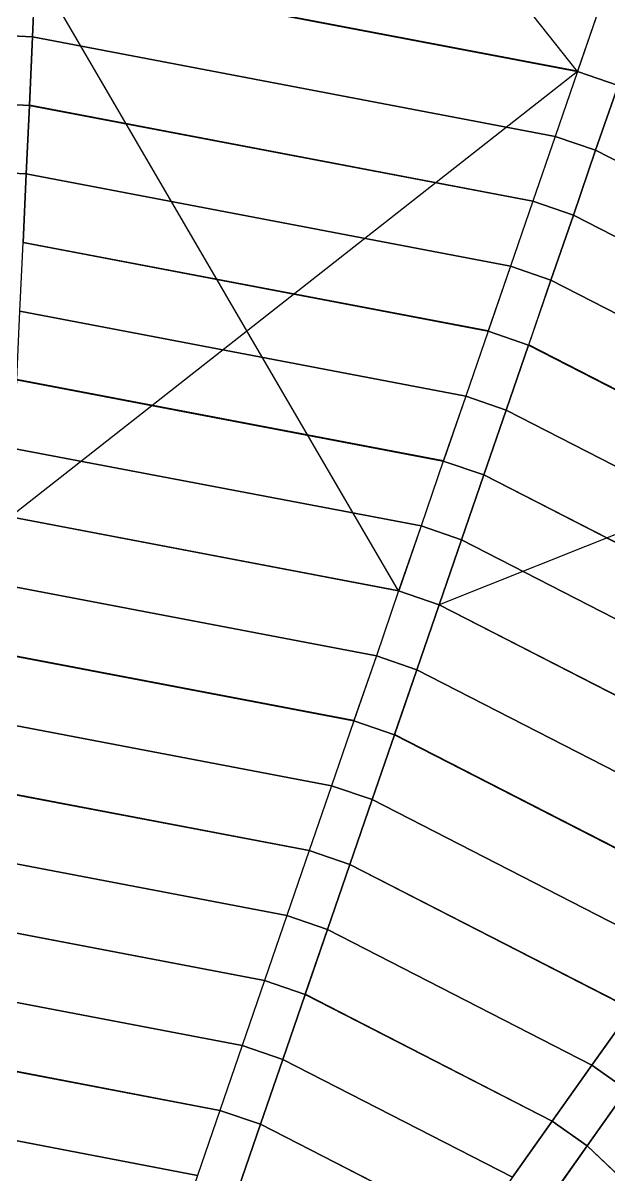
# Model space of a CAD drawing. Header units: millimetres. Extents: x -3890 to 2335, y 8273 to 14518.
# Drawn here: x -656 to 27, y 12417 to 13761 of the extents above; entities that cross this region are included whole.
import ezdxf

# ---------------------------------------------------------------- set-up
doc = ezdxf.new("R2010")
doc.units = ezdxf.units.MM
for name, color, linetype in [('FRAMES', 2, 'Continuous'), ('JOINTS', 2, 'Continuous'), ('SHELLS', 1, 'Continuous')]:
    doc.layers.add(name, color=color, linetype=linetype)

msp = doc.modelspace()

# ---------------------------------------------------------------- linework, layer by layer
at = {"layer": 'FRAMES'}
for p, q in [((-9.5, 13704.7, 1429.5), (-612.1, 14465.6, 1200)), ((-641.3, 13825.2, 1429.5), (-645, 13745.1, 1454.1)), ((-641.3, 13825.2, 1549.5), (-645, 13745.1, 1574.1)), ((-641.3, 13825.2, 1429.5), (-645, 13745.1, 1574.1)), ((-9.5, 13704.7, 1549.5), (-641.3, 13825.2, 1549.5)), ((-218, 13098.4, 1601.2), (-641.3, 13825.2, 1429.5)), ((16.6, 13780.5, 1404.1), (-9.5, 13704.7, 1429.5)), ((16.6, 13780.5, 1524.1), (-9.5, 13704.7, 1549.5)), ((16.6, 13780.5, 1524.1), (-9.5, 13704.7, 1429.5)), ((-645, 13745.1, 1454.1), (-694.9, 13747.4, 1454.1)), ((-694.9, 13747.4, 1574.1), (-645, 13745.1, 1574.1)), ((-645, 13745.1, 1454.1), (-648.6, 13665.1, 1477.7)), ((-645, 13745.1, 1574.1), (-648.6, 13665.1, 1597.7)), ((-645, 13745.1, 1574.1), (-648.6, 13665.1, 1477.7)), ((-645, 13745.1, 1574.1), (-645, 13745.1, 1454.1)), ((-9.5, 13704.7, 1429.5), (-670.6, 13184.7, 1601.2)), ((-9.5, 13704.7, 1429.5), (-35.5, 13628.9, 1454.1)), ((-9.5, 13704.7, 1549.5), (-35.5, 13628.9, 1574.1)), ((-9.5, 13704.7, 1429.5), (-35.5, 13628.9, 1574.1)), ((37.8, 13688.4, 1429.5), (-9.5, 13704.7, 1429.5)), ((-9.5, 13704.7, 1429.5), (-9.5, 13704.7, 1549.5)), ((-9.5, 13704.7, 1549.5), (37.8, 13688.4, 1549.5)), ((37.8, 13688.4, 1429.5), (11.7, 13612.6, 1454.1)), ((37.8, 13688.4, 1549.5), (11.7, 13612.6, 1574.1)), ((37.8, 13688.4, 1429.5), (11.7, 13612.6, 1574.1)), ((-648.6, 13665.1, 1477.7), (-698.6, 13667.3, 1477.7)), ((-698.6, 13667.3, 1597.7), (-648.6, 13665.1, 1597.7)), ((-648.6, 13665.1, 1477.7), (-652.3, 13585, 1500.4)), ((-648.6, 13665.1, 1597.7), (-652.3, 13585, 1620.4)), ((-648.6, 13665.1, 1477.7), (-652.3, 13585, 1620.4)), ((-648.6, 13665.1, 1597.7), (-648.6, 13665.1, 1477.7)), ((-61.6, 13553.1, 1597.7), (-648.6, 13665.1, 1597.7)), ((-35.5, 13628.9, 1454.1), (-61.6, 13553.1, 1477.7)), ((-35.5, 13628.9, 1574.1), (-61.6, 13553.1, 1597.7)), ((-35.5, 13628.9, 1574.1), (-61.6, 13553.1, 1477.7)), ((11.7, 13612.6, 1454.1), (-35.5, 13628.9, 1454.1)), ((-35.5, 13628.9, 1454.1), (-35.5, 13628.9, 1574.1)), ((-35.5, 13628.9, 1574.1), (11.7, 13612.6, 1574.1)), ((11.7, 13612.6, 1454.1), (-14.3, 13536.8, 1477.7)), ((11.7, 13612.6, 1574.1), (-14.3, 13536.8, 1597.7)), ((11.7, 13612.6, 1574.1), (-14.3, 13536.8, 1477.7)), ((11.7, 13612.6, 1574.1), (11.7, 13612.6, 1454.1)), ((-652.3, 13585, 1500.4), (-702.2, 13587.3, 1500.4)), ((-702.2, 13587.3, 1620.4), (-652.3, 13585, 1620.4)), ((-652.3, 13585, 1500.4), (-656, 13504.9, 1522.3)), ((-652.3, 13585, 1620.4), (-656, 13504.9, 1642.3)), ((-652.3, 13585, 1620.4), (-656, 13504.9, 1522.3)), ((-652.3, 13585, 1620.4), (-652.3, 13585, 1500.4)), ((-61.6, 13553.1, 1477.7), (-87.7, 13477.3, 1500.4)), ((-61.6, 13553.1, 1597.7), (-87.7, 13477.3, 1620.4)), ((-61.6, 13553.1, 1477.7), (-87.7, 13477.3, 1620.4)), ((-14.3, 13536.8, 1477.7), (-61.6, 13553.1, 1477.7)), ((-61.6, 13553.1, 1477.7), (-61.6, 13553.1, 1597.7)), ((-61.6, 13553.1, 1597.7), (-14.3, 13536.8, 1597.7)), ((-14.3, 13536.8, 1477.7), (-40.4, 13461.1, 1500.4)), ((-14.3, 13536.8, 1597.7), (-40.4, 13461.1, 1620.4)), ((-14.3, 13536.8, 1477.7), (-40.4, 13461.1, 1620.4)), ((-14.3, 13536.8, 1597.7), (-14.3, 13536.8, 1477.7)), ((517.4, 13264.1, 1597.7), (-14.3, 13536.8, 1597.7)), ((-113.7, 13401.5, 1642.3), (-656, 13504.9, 1642.3)), ((-87.7, 13477.3, 1500.4), (-113.7, 13401.5, 1522.3)), ((-87.7, 13477.3, 1620.4), (-113.7, 13401.5, 1642.3)), ((-87.7, 13477.3, 1620.4), (-113.7, 13401.5, 1522.3)), ((-40.4, 13461.1, 1500.4), (-87.7, 13477.3, 1500.4)), ((-87.7, 13477.3, 1500.4), (-87.7, 13477.3, 1620.4)), ((-87.7, 13477.3, 1620.4), (-40.4, 13461.1, 1620.4)), ((-40.4, 13461.1, 1500.4), (-66.4, 13385.3, 1522.3)), ((-40.4, 13461.1, 1620.4), (-66.4, 13385.3, 1642.3)), ((-40.4, 13461.1, 1620.4), (-66.4, 13385.3, 1522.3)), ((-40.4, 13461.1, 1620.4), (-40.4, 13461.1, 1500.4)), ((610.1, 13394.8, 1429.5), (-170.7, 13082.1, 1601.2)), ((-113.7, 13401.5, 1522.3), (-139.8, 13325.8, 1543.3)), ((-113.7, 13401.5, 1642.3), (-139.8, 13325.8, 1663.3)), ((-113.7, 13401.5, 1522.3), (-139.8, 13325.8, 1663.3)), ((-66.4, 13385.3, 1522.3), (-113.7, 13401.5, 1522.3)), ((-113.7, 13401.5, 1522.3), (-113.7, 13401.5, 1642.3)), ((-113.7, 13401.5, 1642.3), (-66.4, 13385.3, 1642.3)), ((-66.4, 13385.3, 1522.3), (-92.5, 13309.5, 1543.3)), ((-66.4, 13385.3, 1642.3), (-92.5, 13309.5, 1663.3)), ((-66.4, 13385.3, 1522.3), (-92.5, 13309.5, 1663.3)), ((-66.4, 13385.3, 1642.3), (-66.4, 13385.3, 1522.3)), ((424.7, 13133.3, 1642.3), (-66.4, 13385.3, 1642.3)), ((-165.9, 13250, 1683.5), (-663.3, 13344.8, 1683.5)), ((-139.8, 13325.8, 1543.3), (-165.9, 13250, 1563.5)), ((-139.8, 13325.8, 1663.3), (-165.9, 13250, 1683.5)), ((-139.8, 13325.8, 1663.3), (-165.9, 13250, 1563.5)), ((-92.5, 13309.5, 1543.3), (-139.8, 13325.8, 1543.3)), ((-139.8, 13325.8, 1543.3), (-139.8, 13325.8, 1663.3)), ((-139.8, 13325.8, 1663.3), (-92.5, 13309.5, 1663.3)), ((-92.5, 13309.5, 1543.3), (-118.6, 13233.7, 1563.5)), ((-92.5, 13309.5, 1663.3), (-118.6, 13233.7, 1683.5)), ((-92.5, 13309.5, 1663.3), (-118.6, 13233.7, 1563.5)), ((-92.5, 13309.5, 1663.3), (-92.5, 13309.5, 1543.3)), ((-165.9, 13250, 1563.5), (-191.9, 13174.2, 1582.7)), ((-165.9, 13250, 1683.5), (-191.9, 13174.2, 1702.7)), ((-165.9, 13250, 1563.5), (-191.9, 13174.2, 1702.7)), ((-118.6, 13233.7, 1563.5), (-165.9, 13250, 1563.5)), ((-165.9, 13250, 1563.5), (-165.9, 13250, 1683.5)), ((-165.9, 13250, 1683.5), (-118.6, 13233.7, 1683.5)), ((-118.6, 13233.7, 1563.5), (-144.6, 13157.9, 1582.7)), ((-118.6, 13233.7, 1683.5), (-144.6, 13157.9, 1702.7)), ((-118.6, 13233.7, 1563.5), (-144.6, 13157.9, 1702.7)), ((-118.6, 13233.7, 1683.5), (-118.6, 13233.7, 1563.5)), ((332, 13002.6, 1683.5), (-118.6, 13233.7, 1683.5)), ((-218, 13098.4, 1721.2), (-670.6, 13184.7, 1721.2)), ((-191.9, 13174.2, 1582.7), (-218, 13098.4, 1601.2)), ((-191.9, 13174.2, 1702.7), (-218, 13098.4, 1721.2)), ((-191.9, 13174.2, 1702.7), (-218, 13098.4, 1601.2)), ((-144.6, 13157.9, 1582.7), (-191.9, 13174.2, 1582.7)), ((-191.9, 13174.2, 1582.7), (-191.9, 13174.2, 1702.7)), ((-191.9, 13174.2, 1702.7), (-144.6, 13157.9, 1702.7)), ((-144.6, 13157.9, 1582.7), (-170.7, 13082.1, 1601.2)), ((-144.6, 13157.9, 1702.7), (-170.7, 13082.1, 1721.2)), ((-144.6, 13157.9, 1702.7), (-170.7, 13082.1, 1601.2)), ((-144.6, 13157.9, 1702.7), (-144.6, 13157.9, 1582.7)), ((-218, 13098.4, 1601.2), (-244, 13022.6, 1618.7)), ((-218, 13098.4, 1721.2), (-244, 13022.6, 1738.7)), ((-218, 13098.4, 1601.2), (-244, 13022.6, 1738.7)), ((-170.7, 13082.1, 1601.2), (-218, 13098.4, 1601.2)), ((-218, 13098.4, 1601.2), (-218, 13098.4, 1721.2)), ((-218, 13098.4, 1721.2), (-170.7, 13082.1, 1721.2)), ((-170.7, 13082.1, 1601.2), (-196.8, 13006.4, 1618.7)), ((-170.7, 13082.1, 1721.2), (-196.8, 13006.4, 1738.7)), ((-170.7, 13082.1, 1601.2), (-196.8, 13006.4, 1738.7)), ((-170.7, 13082.1, 1721.2), (-170.7, 13082.1, 1601.2)), ((239.2, 12871.8, 1721.2), (-170.7, 13082.1, 1721.2)), ((-270.1, 12946.8, 1755.5), (-677.9, 13024.6, 1755.5)), ((-244, 13022.6, 1618.7), (-270.1, 12946.8, 1635.5)), ((-244, 13022.6, 1738.7), (-270.1, 12946.8, 1755.5)), ((-244, 13022.6, 1738.7), (-270.1, 12946.8, 1635.5)), ((-196.8, 13006.4, 1618.7), (-244, 13022.6, 1618.7)), ((-244, 13022.6, 1618.7), (-244, 13022.6, 1738.7)), ((-244, 13022.6, 1738.7), (-196.8, 13006.4, 1738.7)), ((-196.8, 13006.4, 1618.7), (-222.8, 12930.6, 1635.5)), ((-196.8, 13006.4, 1738.7), (-222.8, 12930.6, 1755.5)), ((-196.8, 13006.4, 1738.7), (-222.8, 12930.6, 1635.5)), ((-196.8, 13006.4, 1738.7), (-196.8, 13006.4, 1618.7)), ((-270.1, 12946.8, 1635.5), (-296.2, 12871, 1651.4)), ((-270.1, 12946.8, 1755.5), (-296.2, 12871, 1771.4)), ((-270.1, 12946.8, 1635.5), (-296.2, 12871, 1771.4)), ((-222.8, 12930.6, 1635.5), (-270.1, 12946.8, 1635.5)), ((-270.1, 12946.8, 1635.5), (-270.1, 12946.8, 1755.5)), ((-270.1, 12946.8, 1755.5), (-222.8, 12930.6, 1755.5)), ((-222.8, 12930.6, 1635.5), (-248.9, 12854.8, 1651.4)), ((-222.8, 12930.6, 1755.5), (-248.9, 12854.8, 1771.4)), ((-222.8, 12930.6, 1635.5), (-248.9, 12854.8, 1771.4)), ((-222.8, 12930.6, 1755.5), (-222.8, 12930.6, 1635.5)), ((146.5, 12741.1, 1755.5), (-222.8, 12930.6, 1755.5)), ((-296.2, 12871, 1651.4), (-322.2, 12795.3, 1666.5)), ((-296.2, 12871, 1771.4), (-322.2, 12795.3, 1786.5)), ((-296.2, 12871, 1771.4), (-322.2, 12795.3, 1666.5)), ((-248.9, 12854.8, 1651.4), (-296.2, 12871, 1651.4)), ((-296.2, 12871, 1651.4), (-296.2, 12871, 1771.4)), ((-296.2, 12871, 1771.4), (-248.9, 12854.8, 1771.4)), ((-322.2, 12795.3, 1786.5), (-685.2, 12864.5, 1786.5)), ((-248.9, 12854.8, 1651.4), (-275, 12779, 1666.5)), ((-248.9, 12854.8, 1771.4), (-275, 12779, 1786.5)), ((-248.9, 12854.8, 1771.4), (-275, 12779, 1666.5)), ((-248.9, 12854.8, 1771.4), (-248.9, 12854.8, 1651.4)), ((-322.2, 12795.3, 1666.5), (-348.3, 12719.5, 1680.7)), ((-322.2, 12795.3, 1786.5), (-348.3, 12719.5, 1800.7)), ((-322.2, 12795.3, 1666.5), (-348.3, 12719.5, 1800.7)), ((-275, 12779, 1666.5), (-322.2, 12795.3, 1666.5)), ((-322.2, 12795.3, 1666.5), (-322.2, 12795.3, 1786.5)), ((-322.2, 12795.3, 1786.5), (-275, 12779, 1786.5)), ((-275, 12779, 1666.5), (-301, 12703.2, 1680.7)), ((-275, 12779, 1786.5), (-301, 12703.2, 1800.7)), ((-275, 12779, 1666.5), (-301, 12703.2, 1800.7)), ((-275, 12779, 1786.5), (-275, 12779, 1666.5)), ((53.8, 12610.3, 1786.5), (-275, 12779, 1786.5)), ((-348.3, 12719.5, 1680.7), (-374.4, 12643.7, 1694.1)), ((-348.3, 12719.5, 1800.7), (-374.4, 12643.7, 1814.1)), ((-348.3, 12719.5, 1800.7), (-374.4, 12643.7, 1694.1)), ((-301, 12703.2, 1680.7), (-348.3, 12719.5, 1680.7)), ((-348.3, 12719.5, 1680.7), (-348.3, 12719.5, 1800.7)), ((-348.3, 12719.5, 1800.7), (-301, 12703.2, 1800.7)), ((-374.4, 12643.7, 1814.1), (-692.5, 12704.4, 1814.1)), ((-301, 12703.2, 1680.7), (-327.1, 12627.4, 1694.1)), ((-301, 12703.2, 1800.7), (-327.1, 12627.4, 1814.1)), ((-301, 12703.2, 1800.7), (-327.1, 12627.4, 1694.1)), ((-301, 12703.2, 1800.7), (-301, 12703.2, 1680.7)), ((-374.4, 12643.7, 1694.1), (-400.4, 12567.9, 1706.7)), ((-374.4, 12643.7, 1814.1), (-400.4, 12567.9, 1826.7)), ((-374.4, 12643.7, 1694.1), (-400.4, 12567.9, 1826.7)), ((-327.1, 12627.4, 1694.1), (-374.4, 12643.7, 1694.1)), ((-374.4, 12643.7, 1694.1), (-374.4, 12643.7, 1814.1)), ((-374.4, 12643.7, 1814.1), (-327.1, 12627.4, 1814.1)), ((-327.1, 12627.4, 1694.1), (-353.2, 12551.6, 1706.7)), ((-327.1, 12627.4, 1814.1), (-353.2, 12551.6, 1826.7)), ((-327.1, 12627.4, 1694.1), (-353.2, 12551.6, 1826.7)), ((-327.1, 12627.4, 1814.1), (-327.1, 12627.4, 1694.1)), ((-38.9, 12479.6, 1814.1), (-327.1, 12627.4, 1814.1)), ((53.8, 12610.3, 1666.5), (7.4, 12545, 1680.7)), ((53.8, 12610.3, 1786.5), (7.4, 12545, 1800.7)), ((7.4, 12545, 1800.7), (53.8, 12610.3, 1666.5)), ((-400.4, 12567.9, 1706.7), (-426.5, 12492.1, 1718.5)), ((-400.4, 12567.9, 1826.7), (-426.5, 12492.1, 1838.5)), ((-400.4, 12567.9, 1826.7), (-426.5, 12492.1, 1718.5)), ((-353.2, 12551.6, 1706.7), (-400.4, 12567.9, 1706.7)), ((-400.4, 12567.9, 1706.7), (-400.4, 12567.9, 1826.7)), ((-400.4, 12567.9, 1826.7), (-353.2, 12551.6, 1826.7)), ((-426.5, 12492.1, 1838.5), (-699.8, 12544.2, 1838.5)), ((-353.2, 12551.6, 1706.7), (-379.2, 12475.9, 1718.5)), ((-353.2, 12551.6, 1826.7), (-379.2, 12475.9, 1838.5)), ((-353.2, 12551.6, 1826.7), (-379.2, 12475.9, 1718.5)), ((-353.2, 12551.6, 1826.7), (-353.2, 12551.6, 1706.7)), ((7.4, 12545, 1680.7), (-38.9, 12479.6, 1694.1)), ((7.4, 12545, 1800.7), (-38.9, 12479.6, 1814.1)), ((-38.9, 12479.6, 1694.1), (7.4, 12545, 1800.7)), ((48.2, 12516, 1680.7), (7.4, 12545, 1680.7)), ((7.4, 12545, 1680.7), (7.4, 12545, 1800.7)), ((7.4, 12545, 1800.7), (48.2, 12516, 1800.7)), ((48.2, 12516, 1680.7), (1.9, 12450.7, 1694.1)), ((48.2, 12516, 1800.7), (1.9, 12450.7, 1814.1)), ((48.2, 12516, 1800.7), (1.9, 12450.7, 1694.1)), ((-426.5, 12492.1, 1718.5), (-452.6, 12416.3, 1729.5)), ((-426.5, 12492.1, 1838.5), (-452.6, 12416.3, 1849.5)), ((-426.5, 12492.1, 1718.5), (-452.6, 12416.3, 1849.5)), ((-379.2, 12475.9, 1718.5), (-426.5, 12492.1, 1718.5)), ((-426.5, 12492.1, 1718.5), (-426.5, 12492.1, 1838.5)), ((-426.5, 12492.1, 1838.5), (-379.2, 12475.9, 1838.5)), ((-379.2, 12475.9, 1718.5), (-405.3, 12400.1, 1729.5)), ((-379.2, 12475.9, 1838.5), (-405.3, 12400.1, 1849.5)), ((-379.2, 12475.9, 1718.5), (-405.3, 12400.1, 1849.5)), ((-379.2, 12475.9, 1838.5), (-379.2, 12475.9, 1718.5)), ((-131.6, 12348.8, 1838.5), (-379.2, 12475.9, 1838.5)), ((-38.9, 12479.6, 1694.1), (-85.3, 12414.2, 1706.7)), ((-38.9, 12479.6, 1814.1), (-85.3, 12414.2, 1826.7)), ((-85.3, 12414.2, 1826.7), (-38.9, 12479.6, 1694.1)), ((1.9, 12450.7, 1694.1), (-38.9, 12479.6, 1694.1)), ((-38.9, 12479.6, 1694.1), (-38.9, 12479.6, 1814.1)), ((-38.9, 12479.6, 1814.1), (1.9, 12450.7, 1814.1)), ((1.9, 12450.7, 1694.1), (-44.5, 12385.3, 1706.7)), ((1.9, 12450.7, 1814.1), (-44.5, 12385.3, 1826.7)), ((1.9, 12450.7, 1694.1), (-44.5, 12385.3, 1826.7)), ((1.9, 12450.7, 1814.1), (1.9, 12450.7, 1694.1)), ((236.7, 12227.6, 1814.1), (1.9, 12450.7, 1814.1))]:
    msp.add_line(p, q, dxfattribs=at)
at = {"layer": 'JOINTS'}
for p in [(-645, 13745.1, 1454.1), (-645, 13745.1, 1574.1), (-9.5, 13704.7, 1429.5), (-9.5, 13704.7, 1549.5), (-648.6, 13665.1, 1477.7), (-648.6, 13665.1, 1597.7), (-35.5, 13628.9, 1454.1), (-35.5, 13628.9, 1574.1), (11.7, 13612.6, 1454.1), (11.7, 13612.6, 1574.1), (-652.3, 13585, 1500.4), (-652.3, 13585, 1620.4), (-61.6, 13553.1, 1477.7), (-61.6, 13553.1, 1597.7), (-14.3, 13536.8, 1477.7), (-14.3, 13536.8, 1597.7), (-87.7, 13477.3, 1500.4), (-87.7, 13477.3, 1620.4), (-40.4, 13461.1, 1500.4), (-40.4, 13461.1, 1620.4), (-113.7, 13401.5, 1522.3), (-113.7, 13401.5, 1642.3), (-66.4, 13385.3, 1522.3), (-66.4, 13385.3, 1642.3), (-139.8, 13325.8, 1543.3), (-139.8, 13325.8, 1663.3), (-92.5, 13309.5, 1543.3), (-92.5, 13309.5, 1663.3), (-165.9, 13250, 1563.5), (-165.9, 13250, 1683.5), (-118.6, 13233.7, 1563.5), (-118.6, 13233.7, 1683.5), (-191.9, 13174.2, 1582.7), (-191.9, 13174.2, 1702.7), (-144.6, 13157.9, 1582.7), (-144.6, 13157.9, 1702.7), (-218, 13098.4, 1601.2), (-218, 13098.4, 1721.2), (-170.7, 13082.1, 1601.2), (-170.7, 13082.1, 1721.2), (-244, 13022.6, 1618.7), (-244, 13022.6, 1738.7), (-196.8, 13006.4, 1618.7), (-196.8, 13006.4, 1738.7), (-270.1, 12946.8, 1635.5), (-270.1, 12946.8, 1755.5), (-222.8, 12930.6, 1635.5), (-222.8, 12930.6, 1755.5), (-296.2, 12871, 1651.4), (-296.2, 12871, 1771.4), (-248.9, 12854.8, 1651.4), (-248.9, 12854.8, 1771.4), (-322.2, 12795.3, 1666.5), (-322.2, 12795.3, 1786.5), (-275, 12779, 1666.5), (-275, 12779, 1786.5), (-348.3, 12719.5, 1680.7), (-348.3, 12719.5, 1800.7), (-301, 12703.2, 1680.7), (-301, 12703.2, 1800.7), (-374.4, 12643.7, 1694.1), (-374.4, 12643.7, 1814.1), (-327.1, 12627.4, 1694.1), (-327.1, 12627.4, 1814.1), (-400.4, 12567.9, 1706.7), (-400.4, 12567.9, 1826.7), (-353.2, 12551.6, 1706.7), (-353.2, 12551.6, 1826.7), (7.4, 12545, 1680.7), (7.4, 12545, 1800.7), (-426.5, 12492.1, 1718.5), (-426.5, 12492.1, 1838.5), (-379.2, 12475.9, 1718.5), (-379.2, 12475.9, 1838.5), (-38.9, 12479.6, 1694.1), (-38.9, 12479.6, 1814.1), (1.9, 12450.7, 1694.1), (1.9, 12450.7, 1814.1)]:
    msp.add_point(p, dxfattribs=at)
at = {"layer": 'SHELLS'}
for points in [[(16.6, 13780.5, 1524.1), (-9.4, 13704.9, 1550.3), (-641.3, 13825.4, 1550.3), (-637.7, 13905.2, 1524.1)], [(-9.5, 13704.7, 1549.5), (-35.5, 13628.9, 1574.1), (-645, 13745.1, 1574.1), (-641.3, 13825.2, 1549.5)], [(-9.4, 13704.9, 1550.3), (-641.3, 13825.4, 1550.3), (-641.3, 13825.4, 1550.3)], [(-35.5, 13628.9, 1574.1), (-61.6, 13553.4, 1598.5), (-648.6, 13665.3, 1598.5), (-645, 13745.1, 1574.1)], [(-35.5, 13628.9, 1574.1), (-35.5, 13628.9, 1574.1), (-645, 13745.1, 1574.1)], [(610.1, 13394.8, 1549.5), (563.8, 13329.4, 1574.1), (11.7, 13612.6, 1574.1), (37.8, 13688.4, 1549.5)], [(-61.6, 13553.1, 1597.7), (-87.7, 13477.3, 1620.4), (-652.3, 13585, 1620.4), (-648.6, 13665.1, 1597.7)], [(-61.6, 13553.4, 1598.5), (-648.6, 13665.3, 1598.5), (-648.6, 13665.3, 1598.5)], [(-61.6, 13553.1, 1597.7), (-61.6, 13553.1, 1597.7), (-648.6, 13665.1, 1597.7), (-61.6, 13553.1, 1597.7)], [(563.8, 13329.4, 1574.1), (517.5, 13264.3, 1598.5), (-14.2, 13537.1, 1598.5), (11.7, 13612.6, 1574.1)], [(563.8, 13329.4, 1574.1), (563.8, 13329.4, 1574.1), (11.7, 13612.6, 1574.1)], [(-87.7, 13477.3, 1620.4), (-113.7, 13401.8, 1643.1), (-655.9, 13505.2, 1643.1), (-652.3, 13585, 1620.4)], [(-87.7, 13477.3, 1620.4), (-87.7, 13477.3, 1620.4), (-652.3, 13585, 1620.4)], [(517.4, 13264.1, 1597.7), (471.1, 13198.7, 1620.4), (-40.4, 13461.1, 1620.4), (-14.3, 13536.8, 1597.7)], [(517.4, 13264.1, 1597.7), (517.4, 13264.1, 1597.7), (-14.3, 13536.8, 1597.7), (517.4, 13264.1, 1597.7)], [(517.5, 13264.3, 1598.5), (-14.2, 13537.1, 1598.5), (-14.2, 13537.1, 1598.5)], [(-113.7, 13401.5, 1642.3), (-139.8, 13325.8, 1663.3), (-659.6, 13424.9, 1663.3), (-656, 13504.9, 1642.3)], [(-113.7, 13401.5, 1642.3), (-113.7, 13401.5, 1642.3), (-656, 13504.9, 1642.3), (-113.7, 13401.5, 1642.3)], [(-113.7, 13401.8, 1643.1), (-655.9, 13505.2, 1643.1), (-655.9, 13505.2, 1643.1)], [(471.1, 13198.7, 1620.4), (424.8, 13133.5, 1643.1), (-66.3, 13385.5, 1643.1), (-40.4, 13461.1, 1620.4)], [(471.1, 13198.7, 1620.4), (471.1, 13198.7, 1620.4), (-40.4, 13461.1, 1620.4)], [(-139.8, 13325.8, 1663.3), (-165.8, 13250.2, 1684.3), (-663.2, 13345, 1684.3), (-659.6, 13424.9, 1663.3)], [(-139.8, 13325.8, 1663.3), (-139.8, 13325.8, 1663.3), (-659.6, 13424.9, 1663.3)], [(424.7, 13133.3, 1642.3), (378.3, 13067.9, 1663.3), (-92.5, 13309.5, 1663.3), (-66.4, 13385.3, 1642.3)], [(424.7, 13133.3, 1642.3), (424.7, 13133.3, 1642.3), (-66.4, 13385.3, 1642.3), (424.7, 13133.3, 1642.3)], [(424.8, 13133.5, 1643.1), (-66.3, 13385.5, 1643.1), (-66.3, 13385.5, 1643.1)], [(-165.9, 13250, 1683.5), (-191.9, 13174.2, 1702.7), (-666.9, 13264.8, 1702.7), (-663.3, 13344.8, 1683.5)], [(-165.9, 13250, 1683.5), (-165.9, 13250, 1683.5), (-663.3, 13344.8, 1683.5), (-165.9, 13250, 1683.5)], [(-165.8, 13250.2, 1684.3), (-663.2, 13345, 1684.3), (-663.2, 13345, 1684.3)], [(378.3, 13067.9, 1663.3), (332.1, 13002.8, 1684.3), (-118.5, 13233.9, 1684.3), (-92.5, 13309.5, 1663.3)], [(378.3, 13067.9, 1663.3), (378.3, 13067.9, 1663.3), (-92.5, 13309.5, 1663.3)], [(-191.9, 13174.2, 1702.7), (-217.9, 13098.6, 1721.9), (-670.5, 13184.9, 1721.9), (-666.9, 13264.8, 1702.7)], [(-191.9, 13174.2, 1702.7), (-191.9, 13174.2, 1702.7), (-666.9, 13264.8, 1702.7)], [(332, 13002.6, 1683.5), (285.6, 12937.2, 1702.7), (-144.6, 13157.9, 1702.7), (-118.6, 13233.7, 1683.5)], [(332, 13002.6, 1683.5), (332, 13002.6, 1683.5), (-118.6, 13233.7, 1683.5), (332, 13002.6, 1683.5)], [(332.1, 13002.8, 1684.3), (-118.5, 13233.9, 1684.3), (-118.5, 13233.9, 1684.3)], [(-218, 13098.4, 1721.2), (-244, 13022.6, 1738.7), (-674.2, 13104.7, 1738.7), (-670.6, 13184.7, 1721.2)], [(-217.9, 13098.6, 1721.9), (-670.5, 13184.9, 1721.9), (-670.5, 13184.9, 1721.9)], [(285.6, 12937.2, 1702.7), (239.3, 12872, 1721.9), (-170.6, 13082.3, 1721.9), (-144.6, 13157.9, 1702.7)], [(285.6, 12937.2, 1702.7), (285.6, 12937.2, 1702.7), (-144.6, 13157.9, 1702.7)], [(-244, 13022.6, 1738.7), (-270.1, 12947, 1756.3), (-677.9, 13024.8, 1756.3), (-674.2, 13104.7, 1738.7)], [(-244, 13022.6, 1738.7), (-244, 13022.6, 1738.7), (-674.2, 13104.7, 1738.7)], [(239.2, 12871.8, 1721.2), (192.9, 12806.4, 1738.7), (-196.8, 13006.4, 1738.7), (-170.7, 13082.1, 1721.2)], [(-170.7, 13082.1, 1721.2), (239.2, 12871.8, 1721.2), (-170.7, 13082.1, 1721.2)], [(239.3, 12872, 1721.9), (-170.6, 13082.3, 1721.9), (-170.6, 13082.3, 1721.9)], [(-270.1, 12946.8, 1755.5), (-296.2, 12871, 1771.4), (-681.5, 12944.5, 1771.4), (-677.9, 13024.6, 1755.5)], [(-270.1, 12947, 1756.3), (-677.9, 13024.8, 1756.3), (-677.9, 13024.8, 1756.3)], [(-270.1, 12946.8, 1755.5), (-270.1, 12946.8, 1755.5), (-677.9, 13024.6, 1755.5), (-270.1, 12946.8, 1755.5)], [(192.9, 12806.4, 1738.7), (146.6, 12741.2, 1756.3), (-222.8, 12930.7, 1756.3), (-196.8, 13006.4, 1738.7)], [(192.9, 12806.4, 1738.7), (192.9, 12806.4, 1738.7), (-196.8, 13006.4, 1738.7)], [(-296.2, 12871, 1771.4), (-322.2, 12795.4, 1787.2), (-685.2, 12864.6, 1787.2), (-681.5, 12944.5, 1771.4)], [(-296.2, 12871, 1771.4), (-296.2, 12871, 1771.4), (-681.5, 12944.5, 1771.4)], [(146.5, 12741.1, 1755.5), (100.2, 12675.7, 1771.4), (-248.9, 12854.8, 1771.4), (-222.8, 12930.6, 1755.5)], [(146.6, 12741.2, 1756.3), (-222.8, 12930.7, 1756.3), (-222.8, 12930.7, 1756.3)], [(146.5, 12741.1, 1755.5), (146.5, 12741.1, 1755.5), (-222.8, 12930.6, 1755.5), (146.5, 12741.1, 1755.5)], [(-322.2, 12795.3, 1786.5), (-348.3, 12719.5, 1800.7), (-688.9, 12784.4, 1800.7), (-685.2, 12864.5, 1786.5)], [(-322.2, 12795.4, 1787.2), (-685.2, 12864.6, 1787.2), (-685.2, 12864.6, 1787.2)], [(-322.2, 12795.3, 1786.5), (-322.2, 12795.3, 1786.5), (-685.2, 12864.5, 1786.5), (-322.2, 12795.3, 1786.5)], [(100.2, 12675.7, 1771.4), (53.9, 12610.5, 1787.2), (-274.9, 12779.1, 1787.2), (-248.9, 12854.8, 1771.4)], [(100.2, 12675.7, 1771.4), (100.2, 12675.7, 1771.4), (-248.9, 12854.8, 1771.4)], [(-348.3, 12719.5, 1800.7), (-374.3, 12643.8, 1814.9), (-692.5, 12704.5, 1814.9), (-688.9, 12784.4, 1800.7)], [(-348.3, 12719.5, 1800.7), (-348.3, 12719.5, 1800.7), (-688.9, 12784.4, 1800.7)], [(53.8, 12610.3, 1786.5), (7.4, 12545, 1800.7), (-301, 12703.2, 1800.7), (-275, 12779, 1786.5)], [(53.9, 12610.5, 1787.2), (-274.9, 12779.1, 1787.2), (-274.9, 12779.1, 1787.2)], [(-374.4, 12643.7, 1814.1), (-400.4, 12567.9, 1826.7), (-696.2, 12624.3, 1826.7), (-692.5, 12704.4, 1814.1)], [(-374.3, 12643.8, 1814.9), (-692.5, 12704.5, 1814.9), (-692.5, 12704.5, 1814.9)], [(-692.5, 12704.4, 1814.1), (-374.4, 12643.7, 1814.1), (-692.5, 12704.4, 1814.1)], [(7.4, 12545, 1800.7), (-38.9, 12479.7, 1814.9), (-327, 12627.6, 1814.9), (-301, 12703.2, 1800.7)], [(7.4, 12545, 1800.7), (7.4, 12545, 1800.7), (-301, 12703.2, 1800.7)], [(-400.4, 12567.9, 1826.7), (-426.5, 12492.2, 1839.3), (-699.8, 12544.4, 1839.3), (-696.2, 12624.3, 1826.7)], [(-400.4, 12567.9, 1826.7), (-400.4, 12567.9, 1826.7), (-696.2, 12624.3, 1826.7)], [(-38.9, 12479.6, 1814.1), (-85.3, 12414.2, 1826.7), (-353.2, 12551.6, 1826.7), (-327.1, 12627.4, 1814.1)], [(-327.1, 12627.4, 1814.1), (-38.9, 12479.6, 1814.1), (-327.1, 12627.4, 1814.1)], [(-38.9, 12479.7, 1814.9), (-327, 12627.6, 1814.9), (-327, 12627.6, 1814.9)], [(-426.5, 12492.1, 1838.5), (-452.6, 12416.3, 1849.5), (-703.5, 12464.2, 1849.5), (-699.8, 12544.2, 1838.5)], [(-426.5, 12492.2, 1839.3), (-699.8, 12544.4, 1839.3), (-699.8, 12544.4, 1839.3)], [(-699.8, 12544.2, 1838.5), (-426.5, 12492.1, 1838.5), (-699.8, 12544.2, 1838.5)], [(-85.3, 12414.2, 1826.7), (-131.6, 12349, 1839.3), (-379.2, 12476, 1839.3), (-353.2, 12551.6, 1826.7)], [(-85.3, 12414.2, 1826.7), (-85.3, 12414.2, 1826.7), (-353.2, 12551.6, 1826.7)], [(299.6, 12277.3, 1800.7), (236.8, 12227.7, 1814.9), (2, 12450.8, 1814.9), (48.2, 12516, 1800.7)], [(-131.6, 12348.8, 1838.5), (-178, 12283.5, 1849.5), (-405.3, 12400.1, 1849.5), (-379.2, 12475.9, 1838.5)], [(-131.6, 12349, 1839.3), (-379.2, 12476, 1839.3), (-379.2, 12476, 1839.3)], [(-379.2, 12475.9, 1838.5), (-131.6, 12348.8, 1838.5), (-379.2, 12475.9, 1838.5)], [(-452.6, 12416.3, 1849.5), (-478.6, 12340.7, 1860.5), (-707.1, 12384.2, 1860.5), (-703.5, 12464.2, 1849.5)], [(-452.6, 12416.3, 1849.5), (-452.6, 12416.3, 1849.5), (-703.5, 12464.2, 1849.5)], [(236.7, 12227.6, 1814.1), (173.8, 12178, 1826.7), (-44.5, 12385.3, 1826.7), (1.9, 12450.7, 1814.1)], [(1.9, 12450.7, 1814.1), (236.7, 12227.6, 1814.1), (1.9, 12450.7, 1814.1)]]:
    msp.add_3dface(points, dxfattribs=at)

doc.saveas('drawing.dxf')
